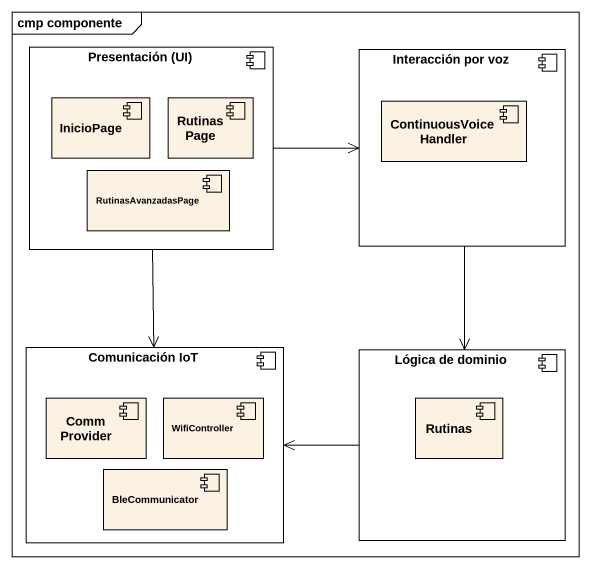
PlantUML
@startuml
mainframe cmp componente
component "Presentación (UI)" as Presentación_UI {
  component InicioPage
  component RutinasPage
  component RutinasAvanzadasPage
}
component "Interacción por voz" as Interacción_por_voz {
  component ContinuousVoiceHandler
}
component "Comunicación IoT" as Comunicación_IoT {
  component CommProvider
  component WifiController
  component BleCommunicator
}
component "Lógica de dominio" as Lógica_de_dominio {
  component Rutinas
}
Presentación_UI -right-> Interacción_por_voz
Presentación_UI --> Comunicación_IoT
Interacción_por_voz --> Lógica_de_dominio
Lógica_de_dominio -left-> Comunicación_IoT
@enduml
